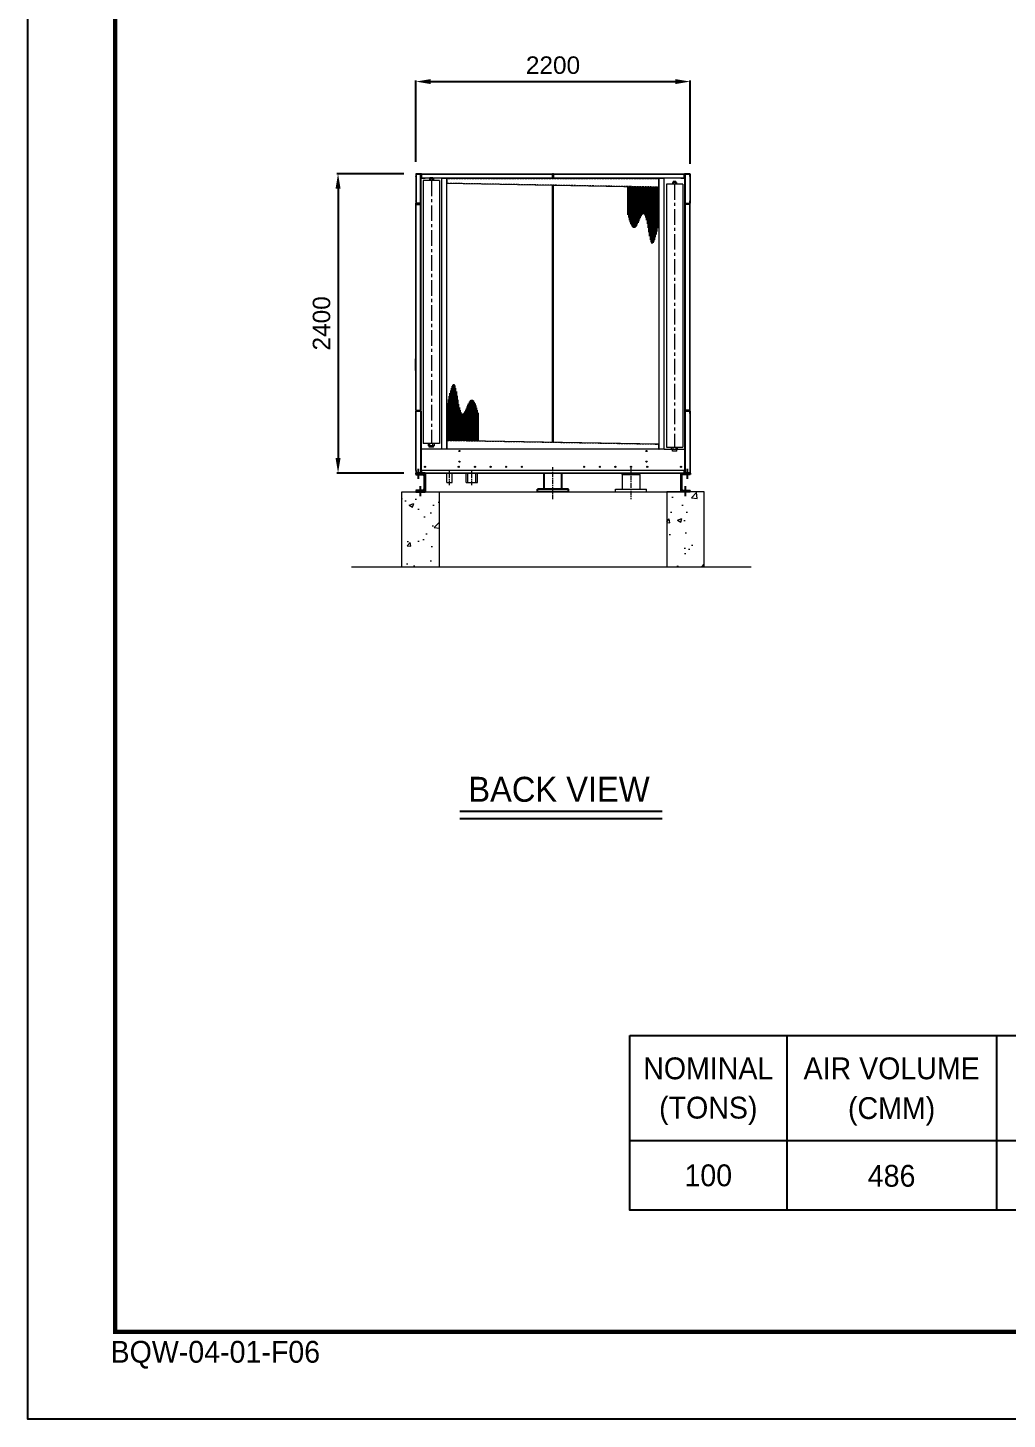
# Model space of a CAD drawing. Header units: millimetres. Extents: x -17070 to 51815, y -291348 to 34245.
# Drawn here: x 22408 to 30259, y 13450 to 24602 of the extents above; entities that cross this region are included whole.
import ezdxf
from ezdxf.enums import TextEntityAlignment as Align

# ---------------------------------------------------------------- set-up
doc = ezdxf.new("R2010")
doc.units = ezdxf.units.MM
for name, pattern in [('CEN', [26, 20, -2, 2, -2]), ('CENTER', [2, 1.25, -0.25, 0.25, -0.25]), ('CENTERX2', [4, 2.5, -0.5, 0.5, -0.5]), ('HIDDEN', [0.375, 0.25, -0.125])]:
    doc.linetypes.add(name, pattern=pattern)
for name, color, linetype in [('3', 7, 'Continuous'), ('center', 1, 'CENTER'), ('GRID', 1, 'CEN'), ('냉각탑_box', 1, 'Continuous'), ('냉각탑_form', 1, 'Continuous'), ('냉각탑_text', 3, 'Continuous'), ('냉각탑_기초', 23, 'Continuous')]:
    doc.layers.add(name, color=color, linetype=linetype)
doc.styles.get("Standard").update_dxf_attribs({"font": 'arial.ttf'})
doc.styles.add('돋움', font='Dotum.ttf')
doc.dimstyles.new('1.40', dxfattribs={"dimscale": 20, "dimtxt": 1.5, "dimasz": 1, "dimexe": 0.5, "dimexo": 0.5, "dimgap": 0.5, "dimtad": 1, "dimdec": 0, "dimzin": 0, "dimdsep": 46, "dimtxsty": 'Standard', "dimcen": 0, "dimclrd": 2, "dimclre": 2, "dimclrt": 3, "dimadec": 0, "dimazin": 0, "dimtfac": 1, "dimtdec": 0, "dimtmove": 0, "dimatfit": 0, "dimfxl": 1, "dimtolj": 1, "dimtzin": 0, "dimlwd": -1, "dimlwe": -1, "dimarcsym": 0})

# ---------------------------------------------------------------- blocks, each defined once
blk = doc.blocks.new('*D274')
at = {"color": 2, "transparency": 16777216}
for p, q in [((25518, 23529), (25518, 24181)), ((25638, 24171), (27598, 24171)), ((27718, 23511), (27718, 24181))]:
    blk.add_line(p, q, dxfattribs=at)
for points in [[(25638, 24191), (25638, 24151), (25518, 24171)], [(27598, 24191), (27598, 24151), (27718, 24171)]]:
    blk.add_solid(points, dxfattribs=at)
at = {"layer": 'Defpoints', "color": 0, "transparency": 16777216}
for p in [(27718, 24171), (25518, 23429), (27718, 23411)]:
    blk.add_point(p, dxfattribs=at)
at = {"color": 3, "lineweight": 5, "transparency": 16777216, "insert": (26618, 24302), "char_height": 140, "attachment_point": 5}
blk.add_mtext('\\A1;2200', dxfattribs=at)
blk = doc.blocks.new('*D277')
at = {"color": 2, "transparency": 16777216}
for p, q in [((25421, 23433), (24885, 23433)), ((24895, 23313), (24895, 21153)), ((25421, 21033), (24885, 21033))]:
    blk.add_line(p, q, dxfattribs=at)
for points in [[(24875, 23313), (24915, 23313), (24895, 23433)], [(24875, 21153), (24915, 21153), (24895, 21033)]]:
    blk.add_solid(points, dxfattribs=at)
at = {"layer": 'Defpoints', "color": 0, "transparency": 16777216}
for p in [(25521, 23433), (24895, 21033), (25521, 21033)]:
    blk.add_point(p, dxfattribs=at)
at = {"color": 3, "lineweight": 5, "transparency": 16777216, "insert": (24763, 22233), "char_height": 140, "attachment_point": 5, "rotation": 90}
blk.add_mtext('\\A1;2400', dxfattribs=at)
blk = doc.blocks.new('3')
at = {"color": 7, "lineweight": 13, "ltscale": 1.29582e-05}
for p, q in [((25518, 23429), (25518, 23429)), ((27718, 23429), (27718, 23429))]:
    blk.add_line(p, q, dxfattribs=at)
at = {"color": 7, "lineweight": 13, "ltscale": 0.000222226}
for p, q in [((25518, 23429), (25518, 23429)), ((27674, 23429), (27674, 23429)), ((27718, 23429), (27718, 23429))]:
    blk.add_line(p, q, dxfattribs=at)
at = {"color": 7, "lineweight": 20, "ltscale": 0.009167}
for p, q in [((25518, 23429), (25518, 23413)), ((25520, 23429), (25520, 23413)), ((27716, 23429), (27716, 23413)), ((27718, 23429), (27718, 23413)), ((25518, 23213), (25518, 23196)), ((25520, 23213), (25520, 23196)), ((27716, 23213), (27716, 23196)), ((27718, 23213), (27718, 23196)), ((25518, 21513), (25518, 21529)), ((25520, 21513), (25520, 21529)), ((27716, 21529), (27716, 21513)), ((27718, 21529), (27718, 21513)), ((25518, 21053), (25518, 21036)), ((25520, 21053), (25520, 21036)), ((25582, 21055), (25565, 21055)), ((25565, 21053), (25565, 21036)), ((27670, 21053), (27670, 21036)), ((27716, 21053), (27716, 21036)), ((27718, 21053), (27718, 21036))]:
    blk.add_line(p, q, dxfattribs=at)
at = {"color": 7, "lineweight": 13, "ltscale": 0.000580935}
for p, q in [((25520, 23429), (25521, 23429)), ((25557, 23429), (25558, 23429)), ((25565, 23429), (25565, 23431)), ((27671, 23429), (27671, 23431)), ((27679, 23429), (27678, 23429)), ((27716, 23429), (27715, 23429))]:
    blk.add_line(p, q, dxfattribs=at)
at = {"color": 7, "lineweight": 13, "ltscale": 1.27401e-05}
for p, q in [((25521, 23433), (25521, 23433)), ((27715, 23433), (27715, 23433))]:
    blk.add_line(p, q, dxfattribs=at)
at = {"color": 7, "lineweight": 13, "ltscale": 0.000222225}
for p, q in [((25521, 23433), (25521, 23433)), ((27670, 23433), (27671, 23433)), ((27714, 23433), (27715, 23433))]:
    blk.add_line(p, q, dxfattribs=at)
at = {"color": 7, "lineweight": 13, "ltscale": 0.019444}
for p, q in [((25521, 23433), (25556, 23433)), ((25556, 23431), (25521, 23431)), ((25521, 23429), (25556, 23429)), ((25556, 23429), (25521, 23429)), ((27714, 23433), (27679, 23433)), ((27679, 23431), (27714, 23431)), ((27714, 23429), (27679, 23429)), ((27679, 23429), (27714, 23429))]:
    blk.add_line(p, q, dxfattribs=at)
at = {"color": 7, "lineweight": 13, "ltscale": 0.019889}
for p, q in [((25521, 23429), (25557, 23429)), ((27715, 23429), (27679, 23429))]:
    blk.add_line(p, q, dxfattribs=at)
at = {"color": 7, "lineweight": 20, "ltscale": 0.0105}
for p, q in [((25521, 23411), (25521, 23429)), ((27715, 23411), (27715, 23429))]:
    blk.add_line(p, q, dxfattribs=at)
at = {"color": 7, "lineweight": 20, "ltscale": 0.010278}
for p, q in [((25521, 23429), (25521, 23411)), ((27714, 23429), (27714, 23411)), ((25521, 23215), (25521, 23196)), ((25521, 23215), (25521, 23196)), ((27714, 23215), (27714, 23196)), ((27714, 23215), (27714, 23196)), ((25521, 21511), (25521, 21529)), ((27714, 21529), (27714, 21511)), ((27714, 21529), (27714, 21511)), ((25521, 21036), (25521, 21055)), ((25562, 21055), (25562, 21036)), ((25564, 21036), (25564, 21055)), ((27670, 21036), (27670, 21055)), ((27672, 21055), (27672, 21036)), ((27674, 21036), (27674, 21055)), ((27714, 21055), (27714, 21036)), ((27714, 21055), (27714, 21036))]:
    blk.add_line(p, q, dxfattribs=at)
at = {"color": 7, "lineweight": 13, "ltscale": 0.000221428}
for p, q in [((25557, 23433), (25556, 23433)), ((27679, 23433), (27679, 23433))]:
    blk.add_line(p, q, dxfattribs=at)
at = {"color": 7, "lineweight": 13, "ltscale": 0.001944}
for p, q in [((25556, 23429), (25560, 23429)), ((25565, 23429), (25565, 23433)), ((26613, 23429), (26613, 23433)), ((26622, 23429), (26622, 23433)), ((27670, 23429), (27670, 23433)), ((27679, 23429), (27676, 23429))]:
    blk.add_line(p, q, dxfattribs=at)
at = {"color": 7, "lineweight": 20, "ltscale": 0.129444}
for p, q in [((25556, 23196), (25556, 23429)), ((25560, 23196), (25560, 23429)), ((27676, 23196), (27676, 23429)), ((27679, 23196), (27679, 23429))]:
    blk.add_line(p, q, dxfattribs=at)
at = {"color": 7, "lineweight": 13, "ltscale": 0.000833333}
for p, q in [((25558, 23429), (25556, 23429)), ((27678, 23429), (27679, 23429))]:
    blk.add_line(p, q, dxfattribs=at)
at = {"color": 7, "lineweight": 13, "ltscale": 0.000222222}
for p, q in [((25557, 23429), (25557, 23429)), ((27670, 23429), (27671, 23429)), ((27679, 23429), (27679, 23429))]:
    blk.add_line(p, q, dxfattribs=at)
at = {"color": 7, "lineweight": 13, "ltscale": 0.000199669}
blk.add_line((25562, 23429), (25562, 23429), dxfattribs=at)
at = {"color": 7, "lineweight": 20, "ltscale": 0.018333}
for p, q in [((25562, 23396), (25562, 23429)), ((25564, 23396), (25564, 23429)), ((25565, 23429), (25565, 23396)), ((27670, 23396), (27670, 23429)), ((27672, 23429), (27672, 23396)), ((27674, 23396), (27674, 23429)), ((27118, 20883), (27118, 20905)), ((27368, 20883), (27368, 20905))]:
    blk.add_line(p, q, dxfattribs=at)
at = {"color": 7, "lineweight": 13, "ltscale": 0.000221699}
blk.add_line((25565, 23433), (25565, 23433), dxfattribs=at)
at = {"color": 7, "lineweight": 13, "ltscale": 1.29896e-05}
blk.add_line((25565, 23433), (25565, 23433), dxfattribs=at)
at = {"color": 7, "lineweight": 13}
for p, q in [((25565, 23433), (26613, 23433)), ((25565, 23429), (26613, 23429)), ((26622, 23433), (27670, 23433)), ((26622, 23429), (27670, 23429))]:
    blk.add_line(p, q, dxfattribs=at)
at = {"color": 7, "lineweight": 20, "ltscale": 0.019359}
for p, q in [((25565, 23395), (25565, 23429)), ((27671, 23395), (27671, 23429))]:
    blk.add_line(p, q, dxfattribs=at)
at = {"color": 7, "lineweight": 13, "ltscale": 0.000222221}
blk.add_line((25565, 23429), (25565, 23429), dxfattribs=at)
at = {"color": 7, "lineweight": 13, "ltscale": 0.004999}
blk.add_line((26613, 23433), (26622, 23433), dxfattribs=at)
at = {"color": 7, "lineweight": 13, "ltscale": 0.000803158}
blk.add_line((26613, 23429), (26615, 23429), dxfattribs=at)
at = {"color": 7, "lineweight": 20, "ltscale": 0.013096}
for p, q in [((26613, 23396), (26613, 23429)), ((26622, 23429), (26622, 23396))]:
    blk.add_line(p, q, dxfattribs=at)
at = {"color": 7, "lineweight": 20, "ltscale": 0.013074}
for p, q in [((26615, 23429), (26615, 23396)), ((26621, 23396), (26621, 23429))]:
    blk.add_line(p, q, dxfattribs=at)
at = {"color": 7, "lineweight": 13, "ltscale": 0.001137}
blk.add_line((26617, 23429), (26619, 23429), dxfattribs=at)
at = {"color": 7, "lineweight": 20, "ltscale": 0.013058}
for p, q in [((26617, 23396), (26617, 23429)), ((26619, 23396), (26619, 23429))]:
    blk.add_line(p, q, dxfattribs=at)
at = {"color": 7, "lineweight": 13, "ltscale": 0.000803156}
blk.add_line((26621, 23429), (26622, 23429), dxfattribs=at)
at = {"color": 7, "lineweight": 13, "ltscale": 1.29713e-05}
blk.add_line((27671, 23433), (27671, 23433), dxfattribs=at)
at = {"color": 7, "lineweight": 13, "ltscale": 0.000194643}
blk.add_line((27676, 23429), (27676, 23429), dxfattribs=at)
at = {"color": 7, "lineweight": 13, "ltscale": 1.29907e-05}
blk.add_line((27676, 23429), (27676, 23429), dxfattribs=at)
at = {"color": 7, "lineweight": 20, "ltscale": 0.001111}
for p, q in [((25518, 23411), (25518, 23413)), ((25520, 23413), (25518, 23413)), ((25520, 23411), (25518, 23411)), ((25592, 23395), (25592, 23393)), ((27644, 23395), (27644, 23393)), ((27716, 23413), (27718, 23413)), ((27716, 23411), (27718, 23411)), ((27718, 23411), (27718, 23413)), ((25520, 23213), (25518, 23213)), ((27716, 23213), (27718, 23213)), ((25518, 21949), (25516, 21949)), ((25518, 21856), (25516, 21856)), ((25520, 21513), (25518, 21513)), ((25518, 21511), (25520, 21511)), ((27716, 21513), (27718, 21513)), ((27718, 21511), (27716, 21511)), ((27718, 21511), (27718, 21513)), ((25520, 21053), (25518, 21053)), ((25562, 21036), (25564, 21036)), ((25565, 21055), (25565, 21053)), ((27672, 21036), (27674, 21036)), ((27716, 21053), (27718, 21053))]:
    blk.add_line(p, q, dxfattribs=at)
at = {"color": 7, "lineweight": 20, "ltscale": 0.108889}
for p, q in [((25518, 23411), (25518, 23215)), ((25518, 23411), (25518, 23215)), ((25521, 23411), (25521, 23215)), ((27714, 23411), (27714, 23215)), ((27718, 23411), (27718, 23215)), ((27718, 23411), (27718, 23215))]:
    blk.add_line(p, q, dxfattribs=at)
at = {"color": 7, "lineweight": 20, "ltscale": 0.001944}
for p, q in [((25521, 23411), (25518, 23411)), ((27714, 23411), (27718, 23411)), ((25521, 23215), (25518, 23215)), ((27714, 23215), (27718, 23215)), ((25556, 23196), (25560, 23196)), ((27679, 23196), (27676, 23196)), ((25556, 21529), (25560, 21529)), ((27679, 21529), (27676, 21529)), ((25521, 21511), (25518, 21511)), ((27714, 21511), (27718, 21511)), ((25521, 21055), (25518, 21055)), ((25556, 21036), (25560, 21036)), ((25562, 21055), (25565, 21055)), ((25565, 21033), (25565, 21036)), ((27674, 21055), (27670, 21055)), ((27670, 21033), (27670, 21036)), ((27679, 21036), (27676, 21036)), ((27714, 21055), (27718, 21055))]:
    blk.add_line(p, q, dxfattribs=at)
at = {"color": 7, "lineweight": 20, "ltscale": 0.000833333}
for p, q in [((25520, 23411), (25521, 23411)), ((27716, 23411), (27714, 23411)), ((25558, 21529), (25556, 21529)), ((27678, 21529), (27679, 21529)), ((25520, 21511), (25521, 21511)), ((27716, 21511), (27714, 21511)), ((25565, 21036), (25564, 21036)), ((27670, 21036), (27672, 21036))]:
    blk.add_line(p, q, dxfattribs=at)
at = {"color": 7, "lineweight": 20, "ltscale": 0.015833}
for p, q in [((25594, 23396), (25565, 23396)), ((27670, 23396), (27642, 23396))]:
    blk.add_line(p, q, dxfattribs=at)
at = {"color": 7, "lineweight": 20, "ltscale": 0.014722}
for p, q in [((25592, 23395), (25565, 23395)), ((25592, 23393), (25565, 23393)), ((27670, 23395), (27644, 23395)), ((27670, 23393), (27644, 23393))]:
    blk.add_line(p, q, dxfattribs=at)
at = {"lineweight": 20}
for p, q in [((25578, 23379), (25578, 21270)), ((25708, 23379), (25578, 23379)), ((25708, 23379), (25708, 21270)), ((25728, 21224), (25728, 23394)), ((25768, 23394), (25728, 23394)), ((25768, 21224), (25768, 23394)), ((25770, 23392), (25768, 23392)), ((27468, 23323), (25768, 23353)), ((25770, 23353), (25770, 23394)), ((27466, 23394), (25770, 23394)), ((26613, 21280), (26613, 23339)), ((26623, 21280), (26623, 23339)), ((27466, 23323), (27466, 23394)), ((27466, 23392), (27468, 23392)), ((27468, 21224), (27468, 23394)), ((27508, 23394), (27468, 23394)), ((27468, 23325), (27468, 23325)), ((27508, 21224), (27508, 23394)), ((27658, 23350), (27528, 23350)), ((27528, 23349), (27528, 21240)), ((27658, 23349), (27658, 21240)), ((25708, 21270), (25578, 21270)), ((25768, 21224), (25728, 21224)), ((27468, 21265), (25768, 21295)), ((25770, 21226), (25768, 21226)), ((25770, 21224), (25770, 21295)), ((27466, 21224), (25770, 21224)), ((27466, 21224), (27466, 21265)), ((27466, 21226), (27468, 21226)), ((27508, 21224), (27468, 21224)), ((27528, 21240), (27658, 21240))]:
    blk.add_line(p, q, dxfattribs=at)
at = {"color": 7, "lineweight": 20}
for p, q in [((26669, 23396), (25594, 23396)), ((27642, 23396), (26669, 23396)), ((25518, 21538), (25518, 23187)), ((25521, 21538), (25521, 23187)), ((25557, 21538), (25557, 23187)), ((25560, 21538), (25560, 23187)), ((27676, 21538), (27676, 23187)), ((27679, 21538), (27679, 23187)), ((27715, 21538), (27715, 23187)), ((27718, 21538), (27718, 23187)), ((27670, 21053), (25565, 21053)), ((25565, 21036), (27670, 21036)), ((25565, 21033), (27670, 21033))]:
    blk.add_line(p, q, dxfattribs=at)
at = {"color": 1, "linetype": 'CENTER', "lineweight": 20, "ltscale": 100}
for p, q in [((25643, 23379), (25643, 21270)), ((27593, 23349), (27593, 21240))]:
    blk.add_line(p, q, dxfattribs=at)
at = {"color": 6, "linetype": 'HIDDEN', "lineweight": 20}
for p, q in [((25766, 21224), (25766, 23394)), ((27466, 23392), (25770, 23392)), ((27466, 23325), (25770, 23355)), ((27468, 23325), (27468, 23325)), ((27470, 21224), (27470, 23394)), ((27466, 21263), (25770, 21293)), ((27466, 21226), (25770, 21226))]:
    blk.add_line(p, q, dxfattribs=at)
at = {"color": 5, "lineweight": 20, "ltscale": 30}
for p, q in [((27216, 23323), (27216, 23104)), ((27222, 23323), (27222, 23082)), ((27228, 23323), (27228, 23061)), ((27234, 23323), (27234, 23044)), ((27240, 23323), (27240, 23029)), ((27246, 23323), (27246, 23017)), ((27252, 23323), (27252, 23007)), ((27258, 23323), (27258, 23001)), ((27264, 23323), (27264, 22998)), ((27270, 23323), (27270, 22998)), ((27276, 23323), (27276, 23001)), ((27282, 23323), (27282, 23007)), ((27288, 23323), (27288, 23016)), ((27294, 23323), (27294, 23027)), ((27300, 23323), (27300, 23040)), ((27306, 23323), (27306, 23053)), ((27312, 23323), (27312, 23067)), ((27318, 23323), (27318, 23080)), ((27324, 23323), (27324, 23092)), ((27330, 23323), (27330, 23102)), ((27336, 23323), (27336, 23109)), ((27342, 23323), (27342, 23111)), ((27348, 23323), (27348, 23107)), ((27354, 23323), (27354, 23098)), ((27360, 23323), (27360, 23082)), ((27366, 23323), (27366, 23060)), ((27372, 23323), (27372, 23032)), ((27378, 23323), (27378, 23000)), ((27384, 23323), (27384, 22965)), ((27390, 23323), (27390, 22932)), ((27396, 23323), (27396, 22904)), ((27402, 23323), (27402, 22884)), ((27408, 23323), (27408, 22874)), ((27414, 23323), (27414, 22873)), ((27420, 23323), (27420, 22878)), ((27426, 23323), (27426, 22889)), ((27432, 23323), (27432, 22904)), ((27438, 23323), (27438, 22923)), ((27444, 23323), (27444, 22945)), ((27450, 23323), (27450, 22970)), ((27456, 23323), (27456, 22996)), ((27462, 23323), (27462, 23024)), ((25786, 21295), (25786, 21649)), ((25792, 21295), (25792, 21673)), ((25798, 21295), (25798, 21695)), ((25804, 21295), (25804, 21714)), ((25810, 21295), (25810, 21729)), ((25816, 21295), (25816, 21740)), ((25822, 21295), (25822, 21745)), ((25828, 21295), (25828, 21744)), ((25834, 21295), (25834, 21734)), ((25840, 21295), (25840, 21714)), ((25846, 21295), (25846, 21686)), ((25852, 21295), (25852, 21653)), ((25774, 21295), (25774, 21594)), ((25780, 21295), (25780, 21622)), ((25858, 21295), (25858, 21619)), ((25864, 21295), (25864, 21586)), ((25870, 21295), (25870, 21559)), ((25876, 21295), (25876, 21537)), ((25912, 21295), (25912, 21527)), ((25918, 21295), (25918, 21539)), ((25924, 21295), (25924, 21552)), ((25930, 21295), (25930, 21566)), ((25936, 21295), (25936, 21579)), ((25942, 21295), (25942, 21592)), ((25948, 21295), (25948, 21603)), ((25954, 21295), (25954, 21612)), ((25960, 21295), (25960, 21618)), ((25966, 21295), (25966, 21621)), ((25972, 21295), (25972, 21621)), ((25978, 21295), (25978, 21618)), ((25984, 21295), (25984, 21611)), ((25990, 21295), (25990, 21602)), ((25996, 21295), (25996, 21590)), ((26002, 21295), (26002, 21575)), ((26008, 21295), (26008, 21557)), ((26014, 21295), (26014, 21537)), ((25882, 21295), (25882, 21521)), ((25888, 21295), (25888, 21511)), ((25894, 21295), (25894, 21508)), ((25900, 21295), (25900, 21510)), ((25906, 21295), (25906, 21517)), ((26020, 21295), (26020, 21515))]:
    blk.add_line(p, q, dxfattribs=at)
at = {"color": 7, "lineweight": 20, "ltscale": 0.00111}
for p, q in [((25518, 23213), (25518, 23215)), ((27718, 23213), (27718, 23215)), ((27674, 21037), (27676, 21037))]:
    blk.add_line(p, q, dxfattribs=at)
at = {"color": 7, "lineweight": 20, "ltscale": 0.011081}
for p, q in [((25521, 23195), (25521, 23215)), ((27715, 23195), (27715, 23215)), ((27715, 21511), (27715, 21531))]:
    blk.add_line(p, q, dxfattribs=at)
at = {"color": 7, "lineweight": 20, "ltscale": 0.004778}
for p, q in [((25518, 23187), (25518, 23196)), ((27718, 23187), (27718, 23196))]:
    blk.add_line(p, q, dxfattribs=at)
at = {"color": 7, "lineweight": 20, "ltscale": 0.001722}
for p, q in [((25518, 23187), (25521, 23187)), ((25557, 23187), (25560, 23187)), ((27679, 23187), (27676, 23187)), ((27718, 23187), (27715, 23187)), ((25518, 21538), (25521, 21538)), ((25557, 21538), (25560, 21538)), ((27679, 21538), (27676, 21538)), ((27718, 21538), (27715, 21538))]:
    blk.add_line(p, q, dxfattribs=at)
at = {"color": 7, "lineweight": 20, "ltscale": 0.019444}
for p, q in [((25556, 23196), (25521, 23196)), ((25556, 23195), (25521, 23195)), ((25521, 23193), (25556, 23193)), ((27679, 23196), (27714, 23196)), ((27679, 23195), (27714, 23195)), ((27714, 23193), (27679, 23193)), ((25521, 21533), (25556, 21533)), ((25556, 21531), (25521, 21531)), ((25556, 21529), (25521, 21529)), ((25521, 21529), (25556, 21529)), ((27714, 21533), (27679, 21533)), ((27714, 21531), (27679, 21531)), ((27679, 21529), (27714, 21529)), ((27714, 21529), (27679, 21529)), ((25521, 21036), (25556, 21036)), ((25521, 21035), (25556, 21035)), ((25521, 21033), (25556, 21033)), ((27679, 21036), (27714, 21036)), ((27714, 21035), (27679, 21035)), ((27714, 21033), (27679, 21033))]:
    blk.add_line(p, q, dxfattribs=at)
at = {"color": 7, "lineweight": 20, "ltscale": 0.001124}
for p, q in [((25521, 23191), (25521, 23193)), ((25557, 23191), (25557, 23193)), ((27679, 23191), (27679, 23193)), ((27715, 23191), (27715, 23193))]:
    blk.add_line(p, q, dxfattribs=at)
at = {"color": 7, "lineweight": 20, "ltscale": 0.000888889}
for p, q in [((25521, 23191), (25521, 23189)), ((27715, 23191), (27715, 23189)), ((25521, 21536), (25521, 21535)), ((27715, 21536), (27715, 21535))]:
    blk.add_line(p, q, dxfattribs=at)
at = {"color": 7, "lineweight": 20, "ltscale": 0.019889}
for p, q in [((25557, 23191), (25521, 23191)), ((25557, 23189), (25521, 23189)), ((25521, 23187), (25557, 23187)), ((27679, 23191), (27715, 23191)), ((27679, 23189), (27715, 23189)), ((27715, 23187), (27679, 23187)), ((25521, 21538), (25557, 21538)), ((25521, 21536), (25557, 21536)), ((25521, 21535), (25557, 21535)), ((27715, 21538), (27679, 21538)), ((27715, 21536), (27679, 21536)), ((27715, 21535), (27679, 21535))]:
    blk.add_line(p, q, dxfattribs=at)
at = {"color": 7, "lineweight": 20, "ltscale": 0.000832916}
for p, q in [((25521, 23187), (25521, 23189)), ((27715, 23187), (27715, 23189))]:
    blk.add_line(p, q, dxfattribs=at)
at = {"color": 7, "lineweight": 20, "ltscale": 0.000803156}
for p, q in [((25557, 23195), (25557, 23196)), ((27679, 23195), (27679, 23196))]:
    blk.add_line(p, q, dxfattribs=at)
at = {"color": 7, "lineweight": 20, "ltscale": 0.000832909}
for p, q in [((25557, 23187), (25557, 23189)), ((27679, 23187), (27679, 23189))]:
    blk.add_line(p, q, dxfattribs=at)
at = {"color": 7, "lineweight": 20, "ltscale": 0.004715}
for p, q in [((25560, 23188), (25560, 23196)), ((27676, 23188), (27676, 23196))]:
    blk.add_line(p, q, dxfattribs=at)
at = {"color": 7, "lineweight": 20, "ltscale": 0.051667}
blk.add_line((25516, 21856), (25516, 21949), dxfattribs=at)
at = {"color": 7, "lineweight": 20, "ltscale": 0.000833332}
for p, q in [((25521, 21536), (25521, 21538)), ((27715, 21536), (27715, 21538))]:
    blk.add_line(p, q, dxfattribs=at)
at = {"color": 7, "lineweight": 20, "ltscale": 0.273889}
for p, q in [((25556, 21529), (25556, 21036)), ((25560, 21529), (25560, 21036)), ((27676, 21036), (27676, 21529)), ((27679, 21036), (27679, 21529))]:
    blk.add_line(p, q, dxfattribs=at)
at = {"color": 7, "lineweight": 20, "ltscale": 0.000833758}
for p, q in [((25557, 21536), (25557, 21538)), ((27679, 21536), (27679, 21538))]:
    blk.add_line(p, q, dxfattribs=at)
at = {"color": 7, "lineweight": 20, "ltscale": 0.004723}
blk.add_line((27676, 21529), (27676, 21538), dxfattribs=at)
at = {"color": 7, "lineweight": 20, "ltscale": 0.004721}
blk.add_line((27676, 21529), (27676, 21538), dxfattribs=at)
at = {"color": 7, "lineweight": 20, "ltscale": 0.001123}
for p, q in [((27679, 21533), (27679, 21535)), ((27715, 21533), (27715, 21535))]:
    blk.add_line(p, q, dxfattribs=at)
at = {"color": 7, "lineweight": 20, "ltscale": 0.000803158}
blk.add_line((27679, 21529), (27679, 21531), dxfattribs=at)
at = {"color": 7, "lineweight": 20, "ltscale": 0.004777}
blk.add_line((27718, 21529), (27718, 21538), dxfattribs=at)
at = {"color": 7, "lineweight": 20, "ltscale": 0.253333}
for p, q in [((25518, 21055), (25518, 21511)), ((25521, 21055), (25521, 21511)), ((27714, 21511), (27714, 21055)), ((27718, 21511), (27718, 21055))]:
    blk.add_line(p, q, dxfattribs=at)
at = {"color": 7, "lineweight": 20, "ltscale": 0.004417}
for p, q in [((27718, 21511), (27718, 21503)), ((27718, 21063), (27718, 21055))]:
    blk.add_line(p, q, dxfattribs=at)
at = {"color": 7, "lineweight": 20, "ltscale": 0.052833}
for p, q in [((27718, 21503), (27718, 21408)), ((27718, 21158), (27718, 21063))]:
    blk.add_line(p, q, dxfattribs=at)
at = {"color": 7, "lineweight": 20, "ltscale": 0.005528}
for p, q in [((27718, 21408), (27718, 21398)), ((27718, 21398), (27718, 21388))]:
    blk.add_line(p, q, dxfattribs=at)
at = {"color": 7, "lineweight": 20, "ltscale": 0.022806}
blk.add_line((27718, 21388), (27718, 21347), dxfattribs=at)
at = {"color": 0, "lineweight": 20}
for p, q in [((25728, 21224), (25560, 21224)), ((27508, 21224), (27676, 21224))]:
    blk.add_line(p, q, dxfattribs=at)
at = {"color": 7, "lineweight": 25, "ltscale": 0.008333}
for p, q in [((25518, 21033), (25518, 21023)), ((27718, 21033), (27718, 21023))]:
    blk.add_line(p, q, dxfattribs=at)
at = {"color": 7, "lineweight": 25, "ltscale": 0.125}
for p, q in [((25593, 21033), (25518, 21033)), ((27643, 21033), (27718, 21033)), ((25518, 20883), (25593, 20883)), ((27718, 20883), (27643, 20883))]:
    blk.add_line(p, q, dxfattribs=at)
at = {"color": 7, "lineweight": 25, "ltscale": 0.05125}
for p, q in [((25518, 21023), (25576, 21023)), ((27718, 21023), (27659, 21023)), ((25576, 20893), (25518, 20893)), ((27659, 20893), (27718, 20893))]:
    blk.add_line(p, q, dxfattribs=at)
at = {"color": 7, "lineweight": 20, "ltscale": 0.000666681}
blk.add_line((25520, 21053), (25521, 21053), dxfattribs=at)
at = {"color": 7, "lineweight": 20, "ltscale": 0.0085}
for p, q in [((25521, 21037), (25521, 21053)), ((27715, 21053), (27715, 21037))]:
    blk.add_line(p, q, dxfattribs=at)
at = {"color": 7, "lineweight": 20, "ltscale": 0.019594}
for p, q in [((25558, 21036), (25523, 21036)), ((27713, 21036), (27678, 21036))]:
    blk.add_line(p, q, dxfattribs=at)
for p, q in [((25528, 21023), (25528, 21033)), ((25550, 21023), (25550, 21033)), ((27686, 21023), (27686, 21033)), ((27708, 21023), (27708, 21033)), ((25544, 20883), (25544, 20893)), ((25566, 20883), (25566, 20893)), ((27669, 20883), (27669, 20893)), ((27691, 20883), (27691, 20893))]:
    blk.add_line(p, q)
at = {"color": 1, "linetype": 'CENTERX2', "ltscale": 50}
for p, q in [((25539, 20988), (25539, 21068)), ((27697, 20988), (27697, 21068)), ((25555, 20848), (25555, 20928)), ((27680, 20848), (27680, 20928))]:
    blk.add_line(p, q, dxfattribs=at)
at = {"color": 7, "lineweight": 20, "ltscale": 0.004971}
blk.add_line((25557, 21033), (25565, 21033), dxfattribs=at)
at = {"color": 7, "lineweight": 20, "ltscale": 0.001112}
blk.add_line((25560, 21037), (25562, 21037), dxfattribs=at)
at = {"color": 7, "lineweight": 20, "ltscale": 0.003063}
blk.add_line((25565, 21036), (25560, 21036), dxfattribs=at)
at = {"color": 7, "lineweight": 25, "ltscale": 0.091667}
for p, q in [((25586, 21013), (25586, 20903)), ((27649, 21013), (27649, 20903))]:
    blk.add_line(p, q, dxfattribs=at)
at = {"ltscale": 25}
for p, q in [((25593, 21033), (25593, 20883)), ((27643, 21033), (27643, 20883))]:
    blk.add_line(p, q, dxfattribs=at)
at = {"lineweight": 5}
for p, q in [((25766, 20958), (25766, 21033)), ((25811, 20958), (25811, 21033)), ((25922, 20958), (25922, 21033)), ((25936, 20958), (25936, 21033)), ((25999, 20958), (25999, 21033)), ((26014, 20958), (26014, 21033)), ((27173, 21023), (27173, 20905)), ((27313, 21023), (27313, 20905)), ((25593, 20883), (27643, 20883)), ((25766, 20958), (25811, 20958)), ((25922, 20958), (26014, 20958))]:
    blk.add_line(p, q, dxfattribs=at)
at = {"color": 7, "lineweight": 20, "ltscale": 0.004168}
for p, q in [((27173, 21028), (27173, 21033)), ((27313, 21028), (27313, 21033))]:
    blk.add_line(p, q, dxfattribs=at)
at = {"color": 7, "lineweight": 20, "ltscale": 0.1165}
blk.add_line((27173, 21028), (27313, 21028), dxfattribs=at)
at = {"color": 7, "lineweight": 20, "ltscale": 0.004167}
for p, q in [((27173, 21023), (27173, 21028)), ((27313, 21023), (27313, 21028))]:
    blk.add_line(p, q, dxfattribs=at)
at = {"color": 7, "lineweight": 20, "ltscale": 0.030302}
blk.add_line((27173, 21023), (27210, 21023), dxfattribs=at)
at = {"color": 7, "lineweight": 20, "ltscale": 0.086115}
blk.add_line((27210, 21023), (27313, 21023), dxfattribs=at)
at = {"color": 7, "lineweight": 20, "ltscale": 0.003064}
blk.add_line((27676, 21036), (27670, 21036), dxfattribs=at)
at = {"color": 7, "lineweight": 20, "ltscale": 0.005}
blk.add_line((27679, 21033), (27670, 21033), dxfattribs=at)
at = {"color": 7, "lineweight": 20, "ltscale": 0.000665871}
blk.add_line((27716, 21053), (27715, 21053), dxfattribs=at)
at = {"color": 7, "lineweight": 15, "ltscale": 0.0625}
for p, q in [((25518, 20893), (25518, 20883)), ((27718, 20893), (27718, 20883))]:
    blk.add_line(p, q, dxfattribs=at)
at = {"color": 7, "lineweight": 20, "ltscale": 0.224453}
for p, q in [((27118, 20905), (27368, 20905)), ((27118, 20883), (27368, 20883))]:
    blk.add_line(p, q, dxfattribs=at)
at = {"color": 7, "lineweight": 20}
for centre, radius in [((25868, 21210), 4.5), ((25868, 21210), 3), ((27368, 21210), 4.5), ((27368, 21210), 3), ((25592, 21083), 4.5), ((25592, 21083), 3), ((25862, 21083), 4.5), ((25862, 21083), 3), ((25868, 21125), 4.5), ((25868, 21125), 3), ((25993, 21083), 4.5), ((25993, 21083), 3), ((26118, 21083), 4.5), ((26118, 21083), 3), ((26243, 21083), 4.5), ((26243, 21083), 3), ((26368, 21083), 4.5), ((26368, 21083), 3), ((26868, 21083), 4.5), ((26868, 21083), 3), ((26993, 21083), 4.5), ((26993, 21083), 3), ((27118, 21083), 4.5), ((27118, 21083), 3), ((27243, 21083), 4.5), ((27243, 21083), 3), ((27368, 21125), 4.5), ((27368, 21125), 3), ((27374, 21083), 4.5), ((27374, 21083), 3), ((27644, 21083), 4.5), ((27644, 21083), 3)]:
    blk.add_circle(centre, radius, dxfattribs=at)
at = {"color": 7, "lineweight": 13}
for centre, radius, start, end in [((25521, 23429), 3.1, 90, 180), ((25521, 23429), 3.5, 90, 180), ((25521, 23429), 1.5, 90, 180), ((25556, 23429), 3.5, 0, 90), ((25556, 23429), 1.5, 0, 90), ((25557, 23429), 3.1, 0, 90), ((25565, 23429), 3.1, 90, 180), ((25565, 23429), 3.5, 90, 180), ((25565, 23429), 1.5, 90, 180), ((26613, 23429), 3.5, 0, 90), ((26613, 23429), 1.5, 0, 90), ((26622, 23429), 3.5, 90, 180), ((26622, 23429), 1.5, 90, 180), ((27670, 23429), 3.5, 0, 90), ((27670, 23429), 1.5, 0, 90), ((27671, 23429), 3.1, 0, 90), ((27679, 23429), 3.1, 90, 180), ((27679, 23429), 3.5, 90, 180), ((27679, 23429), 1.5, 90, 180), ((27714, 23429), 3.5, 0, 90), ((27714, 23429), 1.5, 0, 90), ((27715, 23429), 3.1, 0, 90)]:
    blk.add_arc(centre, radius, start, end, dxfattribs=at)
at = {"color": 7, "lineweight": 20}
for centre, radius, start, end in [((25565, 23396), 3.5, 180, 270), ((25565, 23396), 1.5, 180, 270), ((27670, 23396), 1.5, 270, 0), ((27670, 23396), 3.5, 270, 0), ((25521, 23196), 3.5, 180, 270), ((25521, 23187), 3.1, 90, 180), ((25521, 23196), 1.5, 180, 270), ((25521, 23187), 1.5, 90, 180), ((25556, 23196), 1.5, 270, 0), ((25556, 23196), 3.5, 270, 0), ((25557, 23187), 3.1, 0, 90), ((25557, 23187), 1.5, 0, 90), ((27679, 23196), 3.5, 180, 270), ((27679, 23187), 3.1, 90, 180), ((27679, 23196), 1.5, 180, 270), ((27679, 23187), 1.5, 90, 180), ((27714, 23196), 1.5, 270, 0), ((27714, 23196), 3.5, 270, 0), ((27715, 23187), 3.1, 0, 90), ((27715, 23187), 1.5, 0, 90), ((25521, 22186), 3.1, 180, 180.2201), ((25521, 22177), 3.1, 179.7551, 180), ((27715, 22186), 3.1, 359.7799, 0), ((27715, 22177), 3.1, 0, 0.2449), ((25519, 21949), 3.5, 115.337, 180), ((25519, 21856), 3.5, 180, 244.663), ((25521, 21687), 3.1, 180, 180.2449), ((25521, 21678), 3.1, 179.7551, 180), ((27715, 21687), 3.1, 359.7551, 0), ((27715, 21678), 3.1, 0, 0.2449), ((25521, 21538), 3.1, 180, 270), ((25521, 21529), 3.5, 90, 180), ((25521, 21538), 1.5, 180, 270), ((25521, 21529), 1.5, 90, 180), ((25556, 21529), 3.5, 0, 90), ((25556, 21529), 1.5, 0, 90), ((25557, 21538), 1.5, 270, 0), ((25557, 21538), 3.1, 270, 0), ((27679, 21538), 3.1, 180, 270), ((27679, 21529), 3.5, 90, 180), ((27679, 21538), 1.5, 180, 270), ((27679, 21529), 1.5, 90, 180), ((27714, 21529), 3.5, 0, 90), ((27714, 21529), 1.5, 0, 90), ((27715, 21538), 1.5, 270, 0), ((27715, 21538), 3.1, 270, 0), ((25521, 21036), 3.5, 180, 270), ((25521, 21036), 1.5, 180, 270), ((25523, 21037), 1.5, 180, 216.87), ((25523, 21037), 1.5, 233.1305, 270), ((25556, 21036), 3.5, 270, 0), ((25556, 21036), 1.5, 270, 0), ((27679, 21036), 3.5, 180, 270), ((27679, 21036), 1.5, 180, 270), ((27713, 21037), 1.5, 270, 306.8695), ((27713, 21037), 1.5, 323.1297, 0), ((27714, 21036), 1.5, 270, 0), ((27714, 21036), 3.5, 270, 0), ((27713, 21037), 4.7, 359.2977, 0)]:
    blk.add_arc(centre, radius, start, end, dxfattribs=at)
at = {"color": 7, "lineweight": 25}
for centre, start, end in [((25576, 21013), 0, 90), ((27659, 21013), 90, 180), ((25576, 20903), 270, 0), ((27659, 20903), 180, 270)]:
    blk.add_arc(centre, 10, start, end, dxfattribs=at)
at = {"layer": '3'}
for p, q in [((26548, 20903), (26548, 21033)), ((26688, 20903), (26688, 21033)), ((26743, 20903), (26493, 20903)), ((26493, 20883), (26493, 20903)), ((26743, 20883), (26493, 20883)), ((26743, 20883), (26743, 20903))]:
    blk.add_line(p, q, dxfattribs=at)
at = {"layer": 'center', "lineweight": 20, "ltscale": 30}
for p, q in [((26618, 20823), (26618, 21080)), ((25788, 20935), (25788, 21049)), ((25968, 20935), (25968, 21049)), ((27243, 21072), (27243, 20823))]:
    blk.add_line(p, q, dxfattribs=at)
at = {"layer": 'GRID', "color": 0, "lineweight": 20, "ltscale": 2}
for p, q in [((25627, 23392), (25627, 23379)), ((25659, 23392), (25627, 23392)), ((25632, 23399), (25632, 23392)), ((25654, 23399), (25632, 23399)), ((25635, 23392), (25635, 23379)), ((25651, 23392), (25651, 23379)), ((25654, 23399), (25654, 23392)), ((25659, 23392), (25659, 23379)), ((27577, 23362), (27577, 23350)), ((27609, 23362), (27577, 23362)), ((27582, 23369), (27582, 23362)), ((27604, 23369), (27582, 23369)), ((27585, 23362), (27585, 23350)), ((27601, 23362), (27601, 23350)), ((27604, 23369), (27604, 23362)), ((27609, 23362), (27609, 23350)), ((25619, 21251), (25619, 21270)), ((25667, 21251), (25619, 21251)), ((25626, 21240), (25626, 21251)), ((25660, 21240), (25626, 21240)), ((25631, 21251), (25631, 21270)), ((25655, 21251), (25655, 21270)), ((25660, 21240), (25660, 21251)), ((25667, 21251), (25667, 21270)), ((27569, 21221), (27569, 21239)), ((27617, 21221), (27569, 21221)), ((27576, 21210), (27576, 21221)), ((27610, 21210), (27576, 21210)), ((27581, 21221), (27581, 21239)), ((27605, 21221), (27605, 21239)), ((27610, 21210), (27610, 21221)), ((27617, 21221), (27617, 21239))]:
    blk.add_line(p, q, dxfattribs=at)

msp = doc.modelspace()

# ---------------------------------------------------------------- hatches: boundary and pattern name
at = {"layer": '냉각탑_기초', "lineweight": 20, "ltscale": 30}
h = msp.add_hatch(dxfattribs=at)
h.set_pattern_fill('AR-CONC', color=256, scale=50, style=0)
h.set_pattern_definition([(50, (10776.93, 4341.26), (358.63, -31.376), [37.5, -412.5]), (355, (10776.93, 4341.26), (-69.3757, 376.096), [30, -330]), (100.4514, (10806.8, 4338.65), (289.2547, 344.72), [31.87, -350.571]), (46.1842, (10776.93, 4441.26), (533.6205, -82.7595), [56.25, -618.75]), (96.6356, (10821.4, 4434.37), (467.331, 487.059), [47.805, -525.856]), (351.1842, (10776.9, 4441.26), (467.331, 487.059), [45, -495]), (21, (10826.93, 4416.26), (298.4535, -201.3094), [37.5, -412.5]), (326, (10826.93, 4416.26), (121.6577, 362.575), [30, -330]), (71.4514, (10851.8, 4399.5), (420.1113, 161.265), [31.87, -350.571]), (37.5, (10776.93, 4341.26), (6.0799, 166.4469), [0, -326, 0, -335, 0, -331.25]), (7.5, (10776.93, 4341.26), (131.5348, 197.2059), [0, -191, 0, -318.5, 0, -126.25]), (327.5, (10665.43, 4341.26), (266.9112, -11.2774), [0, -125, 0, -390, 0, -517.5]), (317.5, (10615.43, 4341.26), (291.593, 50.0525), [0, -162.5, 0, -259, 0, -367.5])])
h.paths.add_polyline_path([(25705.4, 20882.6), (25405.4, 20882.6), (25405.4, 20282.6), (25705.4, 20282.6)])
h = msp.add_hatch(dxfattribs=at)
h.set_pattern_fill('AR-CONC', color=256, scale=50, style=0)
h.set_pattern_definition([(50, (10771.93, 4341.26), (358.63, -31.376), [37.5, -412.5]), (355, (10771.93, 4341.26), (-69.3757, 376.096), [30, -330]), (100.4514, (10801.8, 4338.65), (289.2547, 344.72), [31.87, -350.571]), (46.1842, (10771.93, 4441.26), (533.6205, -82.7595), [56.25, -618.75]), (96.6356, (10816.4, 4434.37), (467.331, 487.059), [47.805, -525.856]), (351.1842, (10771.9, 4441.26), (467.331, 487.059), [45, -495]), (21, (10821.93, 4416.26), (298.4535, -201.3094), [37.5, -412.5]), (326, (10821.93, 4416.26), (121.6577, 362.575), [30, -330]), (71.4514, (10846.8, 4399.5), (420.1113, 161.265), [31.87, -350.571]), (37.5, (10771.93, 4341.26), (6.0799, 166.4469), [0, -326, 0, -335, 0, -331.25]), (7.5, (10771.93, 4341.26), (131.5348, 197.2059), [0, -191, 0, -318.5, 0, -126.25]), (327.5, (10660.43, 4341.26), (266.9112, -11.2774), [0, -125, 0, -390, 0, -517.5]), (317.5, (10610.43, 4341.26), (291.593, 50.0525), [0, -162.5, 0, -259, 0, -367.5])])
h.paths.add_polyline_path([(27530.4, 20882.6), (27830.4, 20882.6), (27830.4, 20282.6), (27530.4, 20282.6)])

# ---------------------------------------------------------------- linework, layer by layer
at = {"layer": 'Defpoints'}
msp.add_lwpolyline([(22408.1, 34245), (51815.3, 34245), (51815.3, 13449.9), (22408.1, 13449.9)], close=True, dxfattribs=at)
at = {"layer": '냉각탑_box'}
for p, q in [((25871, 18323.6), (27494.3, 18323.6)), ((25871, 18265.5), (27494.3, 18265.5)), ((28492.8, 16524.4), (28492.8, 15124.4)), ((30172.8, 16524.4), (30172.8, 15124.4)), ((27232.8, 15684.4), (42282.8, 15684.4))]:
    msp.add_line(p, q, dxfattribs=at)
msp.add_lwpolyline([(27232.8, 16524.4), (42282.8, 16524.4), (42282.8, 15124.4), (27232.8, 15124.4)], close=True, dxfattribs=at)
at = {"layer": '냉각탑_form', "const_width": 35}
msp.add_lwpolyline([(23108.3, 33544.9), (23108.3, 14150.1), (51115.1, 14150.1), (51115.1, 33544.9)], close=True, dxfattribs=at)
at = {"layer": '냉각탑_기초', "lineweight": 20, "ltscale": 30}
msp.add_line((25002.2, 20282.6), (28207.3, 20282.6), dxfattribs=at)
for points in [[(25405.4, 20282.6), (25405.4, 20882.6), (25705.4, 20882.6), (25705.4, 20282.6)], [(27830.4, 20282.6), (27830.4, 20882.6), (27530.4, 20882.6), (27530.4, 20282.6)]]:
    msp.add_lwpolyline(points, dxfattribs=at)

# ---------------------------------------------------------------- block references
msp.add_blockref('3', (0, 0))

# ---------------------------------------------------------------- texts
at = {"layer": '냉각탑_form', "style": '돋움'}
msp.add_text('BQW-04-01-F06', height=175.043, dxfattribs=at).set_placement((23071.4, 13902.5))
at = {"layer": '냉각탑_text', "style": '돋움'}
for s, height, p in [('BACK VIEW', 199.97, (26666, 18498.6)), ('NOMINAL', 175, (27862.8, 16261.9)), ('AIR VOLUME', 175, (29332.8, 16261.9)), ('(TONS)', 175, (27862.8, 15946.9)), ('(CMM)', 175, (29332.4, 15943.2)), ('100', 175, (27862.8, 15404.4)), ('486', 175, (29332.4, 15400.7))]:
    msp.add_text(s, height=height, dxfattribs=at).set_placement(p, align=Align.MIDDLE_CENTER)

# ---------------------------------------------------------------- dimensions: what is measured, and where the dimension line sits
at = {"lineweight": 5}
dim = msp.add_linear_dim(base=(27717.9, 24170.7), p1=(25518, 23429.5), p2=(27717.9, 23410.6), dimstyle='1.40', override={"dimtxt": 7, "dimasz": 6, "dimexo": 5, "dimgap": 3}, dxfattribs=at)
dim.commit()
dim.dimension.update_dxf_attribs({"geometry": '*D274', "text_midpoint": (26618, 24302.1)})
dim = msp.add_linear_dim(base=(24894.6, 21032.6), p1=(25521.4, 23432.6), p2=(25521.4, 21032.6), angle=90, dimstyle='1.40', override={"dimtxt": 7, "dimasz": 6, "dimexo": 5, "dimgap": 3}, dxfattribs=at)
dim.commit()
dim.dimension.update_dxf_attribs({"geometry": '*D277', "text_midpoint": (24763.2, 22232.6)})

doc.saveas('drawing.dxf')
